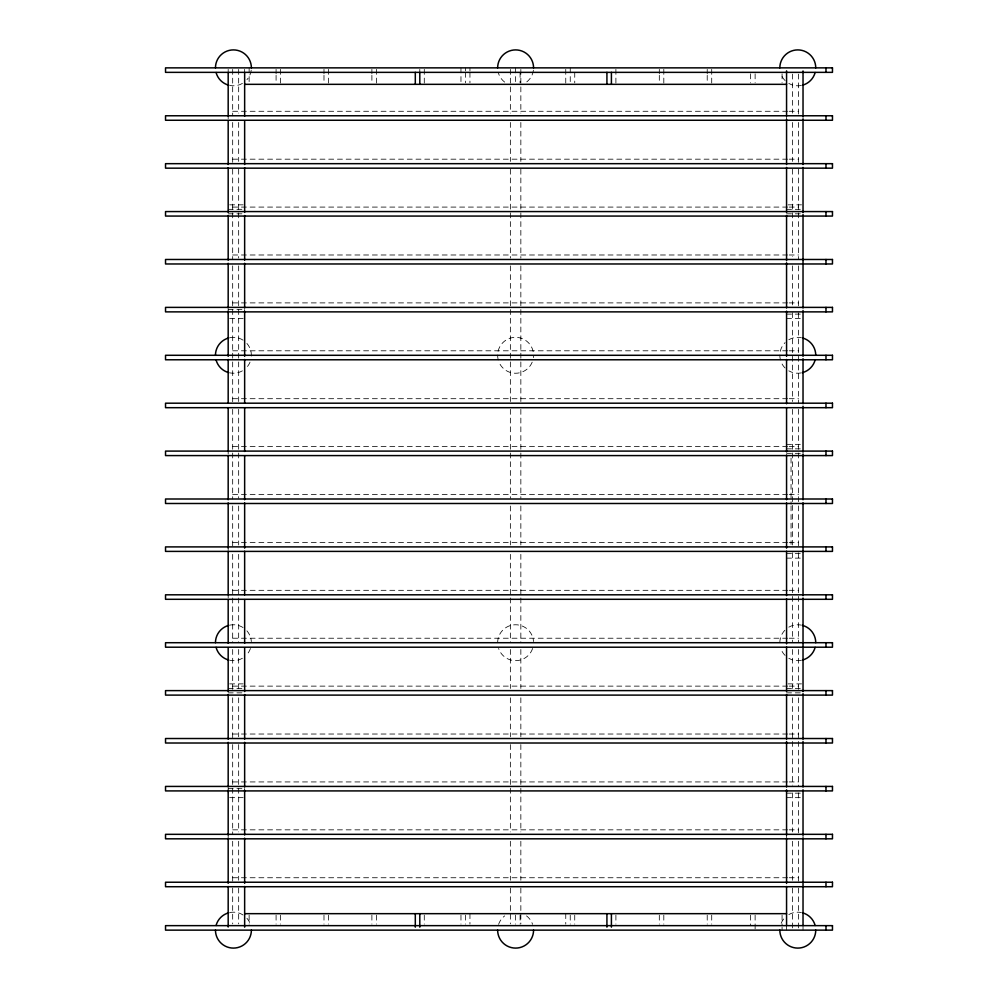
<?xml version="1.0" encoding="UTF-8"?>
<svg xmlns="http://www.w3.org/2000/svg" width="998" height="998" viewBox="0 0 998 998"><rect width="100%" height="100%" fill="white"/><g stroke="black" fill="none" stroke-linecap="round" stroke-linejoin="round"><path stroke-width="0.75" stroke-dasharray="4.99 3.74" d="M232.671 111.277L787.622 111.277M789.181 111.277L798.537 111.277M232.671 159.181L787.622 159.181M789.181 159.181L798.537 159.181M229.677 204.839L243.15 204.839M788.058 204.839L801.531 204.839M232.671 207.085L787.622 207.085M789.181 207.085L798.537 207.085M228.18 209.331L243.15 209.331M786.561 209.331L801.531 209.331M228.18 213.822L244.647 213.822M786.561 213.822L803.028 213.822M232.671 254.989L787.622 254.989M789.181 254.989L798.537 254.989M232.671 302.893L787.622 302.893M789.181 302.893L798.537 302.893M228.18 309.63L244.647 309.63M786.561 314.121L801.531 314.121M229.677 318.612L243.15 318.612M786.561 318.612L801.531 318.612M232.671 350.797L787.622 350.797M789.181 350.797L798.537 350.797M232.671 398.701L787.622 398.701M789.181 398.701L798.537 398.701M786.561 444.36L803.028 444.36M232.671 446.605L787.622 446.605M789.181 446.605L798.537 446.605M786.561 448.851L803.028 448.851M786.561 453.341L803.028 453.341M232.671 494.509L787.622 494.509M789.181 494.509L798.537 494.509M232.671 542.413L787.622 542.413M789.181 542.413L798.537 542.413M786.561 553.641L803.028 553.641M786.561 558.131L803.028 558.131M232.671 590.317L787.622 590.317M789.181 590.317L798.537 590.317M232.671 638.221L787.622 638.221M789.181 638.221L798.537 638.221M229.677 683.88L243.15 683.88M788.058 683.88L801.531 683.88M232.671 686.125L787.622 686.125M789.181 686.125L798.537 686.125M228.18 688.37L243.15 688.37M786.561 688.37L801.531 688.37M228.18 692.861L244.647 692.861M786.561 692.861L803.028 692.861M232.671 734.029L787.622 734.029M789.181 734.029L798.537 734.029M232.671 781.933L787.622 781.933M789.181 781.933L798.537 781.933M228.18 788.67L244.647 788.67M786.561 793.16L801.531 793.16M229.677 797.652L243.15 797.652M786.561 797.652L801.531 797.652M232.671 829.837L787.622 829.837M789.181 829.837L798.537 829.837M232.671 877.741L787.622 877.741M789.181 877.741L798.537 877.741M803.028 117.265L803.028 120.259M803.028 452.593L803.028 455.587M803.028 835.825L803.028 838.819M803.028 925.645L803.028 930.136M798.537 74.102L798.537 115.768M798.537 122.442L798.537 163.672M798.537 169.211L798.537 259.48M798.537 265.892L798.537 307.384M798.537 312.673L798.537 403.192M798.537 409.342L798.537 451.445M798.537 453.005L798.537 504.452M798.537 505.874L798.537 546.904M798.537 552.792L798.537 642.712M798.537 649.473L798.537 690.616M798.537 697.802L798.537 786.424M798.537 792.923L798.537 834.328M798.537 841.264L798.537 882.232M798.537 888.033L798.537 928.577M792.549 74.102L792.549 113.086M792.549 122.442L792.549 161.414M792.549 169.211L792.549 256.536M792.549 265.892L792.549 304.877M792.549 312.673L792.549 401.545M792.549 409.342L792.549 544.995M792.549 552.792L792.549 641.677M792.549 649.473L792.549 688.445M792.549 697.802L792.549 785.127M792.549 792.923L792.549 831.908M792.549 841.264L792.549 880.236M792.549 888.033L792.549 928.577M791.052 458.094L791.052 504.327M791.052 505.874L791.052 544.397M786.561 115.768L786.561 118.762M786.561 834.328L786.561 837.322M786.561 925.645L786.561 930.136M782.07 73.852L782.07 82.834M782.07 915.166L782.07 925.645M782.07 927.142L782.07 930.136M755.124 73.852L755.124 82.834M755.124 915.166L755.124 930.136M750.633 73.852L750.633 82.834M750.633 915.166L750.633 925.645M711.711 69.361L711.711 84.331M711.711 915.166L711.711 924.148M707.22 69.361L707.22 73.852M707.22 75.349L707.22 82.834M707.22 915.166L707.22 924.148M663.807 69.361L663.807 84.331M663.807 915.166L663.807 924.148M659.316 69.361L659.316 73.852M659.316 75.349L659.316 82.834M659.316 915.166L659.316 924.148M615.903 69.361L615.903 84.331M615.903 915.166L615.903 924.148M574.736 72.355L574.736 82.834M574.736 915.166L574.736 924.148M570.245 67.864L570.245 82.834M570.245 915.166L570.245 924.148M565.754 69.361L565.754 84.331M565.754 913.669L565.754 924.148M520.844 69.423L520.844 113.086M520.844 122.442L520.844 161.414M520.844 169.211L520.844 258.095M520.844 265.892L520.844 401.545M520.844 409.342L520.844 498.227M520.844 506.011L520.844 544.995M520.844 554.352L520.844 641.677M520.844 649.473L520.844 688.445M520.844 697.802L520.844 736.786M520.844 744.583L520.844 831.908M520.844 841.264L520.844 880.236M520.844 888.033L520.844 923.899M520.095 72.355L520.095 82.834M520.095 915.166L520.095 924.148M515.604 67.864L515.604 82.834M515.604 915.166L515.604 924.148M510.365 69.423L510.365 113.086M510.365 122.442L510.365 161.414M510.365 169.211L510.365 258.095M510.365 265.892L510.365 401.545M510.365 409.342L510.365 498.227M510.365 506.011L510.365 544.995M510.365 554.352L510.365 641.677M510.365 649.473L510.365 688.445M510.365 697.802L510.365 736.786M510.365 744.583L510.365 831.908M510.365 841.264L510.365 880.236M510.365 888.033L510.365 923.899M469.946 67.864L469.946 70.858M469.946 72.355L469.946 82.834M469.946 913.669L469.946 924.148M465.455 67.864L465.455 70.858M465.455 72.355L465.455 82.834M465.455 915.166L465.455 924.148M460.964 67.864L460.964 82.834M460.964 915.166L460.964 924.148M424.287 69.361L424.287 84.331M424.287 915.166L424.287 924.148M419.796 69.361L419.796 72.355M376.383 69.361L376.383 84.331M376.383 915.166L376.383 924.148M371.892 69.361L371.892 73.852M371.892 75.349L371.892 82.834M371.892 915.166L371.892 924.148M328.479 69.361L328.479 84.331M328.479 915.166L328.479 924.148M323.988 69.361L323.988 73.852M323.988 75.349L323.988 82.834M323.988 915.166L323.988 924.148M280.575 69.361L280.575 84.331M280.575 915.166L280.575 924.148M276.084 69.361L276.084 73.852M276.084 75.349L276.084 82.834M276.084 915.166L276.084 924.148M249.138 67.864L249.138 82.834M249.138 915.166L249.138 924.148M244.647 69.361L244.647 72.355M244.647 309.492L244.647 314.121M244.647 788.532L244.647 793.16M238.659 69.423L238.659 113.086M238.659 122.442L238.659 161.414M238.659 169.211L238.659 258.095M238.659 265.892L238.659 401.545M238.659 409.342L238.659 498.227M238.659 506.011L238.659 544.995M238.659 554.352L238.659 641.677M238.659 649.473L238.659 688.445M238.659 697.802L238.659 736.786M238.659 744.583L238.659 831.908M238.659 841.264L238.659 880.236M238.659 888.033L238.659 923.899M232.671 69.423L232.671 115.768M232.671 122.442L232.671 163.672M232.671 169.211L232.671 259.48M232.671 265.892L232.671 307.995M232.671 309.555L232.671 403.192M232.671 409.342L232.671 451.445M232.671 453.005L232.671 499M232.671 506.011L232.671 546.904M232.671 554.352L232.671 642.712M232.671 649.473L232.671 690.616M232.671 697.802L232.671 738.52M232.671 744.583L232.671 834.328M232.671 841.264L232.671 882.232M232.671 888.033L232.671 923.899M228.18 69.361L228.18 72.355M228.18 115.768L228.18 118.762M228.18 309.492L228.18 314.121M228.18 451.096L228.18 454.09M228.18 546.904L228.18 549.898M228.18 594.808L228.18 597.802M228.18 788.532L228.18 793.16M228.18 834.328L228.18 837.322M801.294 85.479A17.964 17.964 0 0 1 788.807 83.42M785.089 80.564A17.964 17.964 0 0 1 780.773 73.627M533.406 70.209A17.964 17.964 0 0 1 526.532 82.11M504.664 82.11A17.964 17.964 0 0 1 498.251 72.517M251.222 70.209A17.964 17.964 0 0 1 246.918 79.715M242.402 83.42A17.964 17.964 0 0 1 229.902 85.479M250.011 362.162A17.964 17.964 0 0 1 246.918 367.139M242.402 370.844A17.964 17.964 0 0 1 229.902 372.903M229.902 337.673A17.964 17.964 0 0 1 245.271 341.79M246.918 343.437A17.964 17.964 0 0 1 251.222 357.633M801.294 372.903A17.964 17.964 0 0 1 788.807 370.844M785.089 367.988A17.964 17.964 0 0 1 781.185 362.162M780.436 359.941A17.964 17.964 0 0 1 785.089 342.588M788.807 339.732A17.964 17.964 0 0 1 801.294 337.673M498.251 359.941A17.964 17.964 0 0 1 514.432 337.361A17.964 17.964 0 0 1 533.406 357.633M532.196 362.162A17.964 17.964 0 0 1 499 362.162M801.294 660.327A17.964 17.964 0 0 1 788.807 658.268M785.089 655.412A17.964 17.964 0 0 1 780.773 648.475M779.825 642.712A17.964 17.964 0 0 1 785.089 630.012M788.807 627.156A17.964 17.964 0 0 1 801.294 625.097M532.608 648.475A17.964 17.964 0 0 1 498.588 648.475M497.64 642.712A17.964 17.964 0 0 1 515.018 624.76A17.964 17.964 0 0 1 533.531 641.539M250.423 648.475A17.964 17.964 0 0 1 246.918 654.563M242.402 658.268A17.964 17.964 0 0 1 229.902 660.327M229.902 625.097A17.964 17.964 0 0 1 245.271 629.214M246.918 630.861A17.964 17.964 0 0 1 251.346 641.539M781.185 923.262A17.964 17.964 0 0 1 785.089 917.436M788.807 914.58A17.964 17.964 0 0 1 801.294 912.521M498.588 924.373A17.964 17.964 0 0 1 504.664 915.89M526.532 915.89A17.964 17.964 0 0 1 532.608 924.373M229.902 912.521A17.964 17.964 0 0 1 245.271 916.638M246.918 918.285A17.964 17.964 0 0 1 250.423 924.373"/><path stroke-width="1.5" d="M244.647 84.331L786.561 84.331M244.647 913.669L786.561 913.669M825.982 67.864L825.982 72.355M825.982 115.768L825.982 120.259M825.982 163.672L825.982 168.163M825.982 211.576L825.982 216.067M825.982 259.48L825.982 263.971M825.982 307.384L825.982 311.875M825.982 355.288L825.982 359.779M825.982 403.192L825.982 407.683M825.982 451.096L825.982 455.587M825.982 499L825.982 503.491M825.982 546.904L825.982 551.395M825.982 594.808L825.982 599.299M825.982 642.712L825.982 647.203M825.982 690.616L825.982 695.107M825.982 738.52L825.982 743.011M825.982 786.424L825.982 790.915M825.982 834.328L825.982 838.819M825.982 882.232L825.982 886.723M825.982 925.645L825.982 930.136M803.028 70.97L803.028 116.205M803.028 119.186L803.028 164.533M803.028 167.39L803.028 212.487M803.028 214.433L803.028 307.995M803.028 310.453L803.028 356.323M803.028 358.656L803.028 403.753M803.028 406.223L803.028 451.932M803.028 454.564L803.028 499.773M803.028 502.792L803.028 595.644M803.028 598.014L803.028 691.564M803.028 693.66L803.028 739.219M803.028 741.464L803.028 787.01M803.028 789.805L803.028 835.239M803.028 838.145L803.028 925.47M786.561 70.858L786.561 116.205M786.561 119.186L786.561 164.533M786.561 167.39L786.561 212.487M786.561 215.493L786.561 260.69M786.561 262.773L786.561 307.995M786.561 311.114L786.561 356.323M786.561 359.442L786.561 403.753M786.561 407.783L786.561 451.932M786.561 455.013L786.561 499.773M786.561 502.792L786.561 548.114M786.561 551.233L786.561 595.644M786.561 598.763L786.561 643.872M786.561 646.991L786.561 691.564M786.561 694.533L786.561 739.219M786.561 741.464L786.561 787.01M786.561 789.805L786.561 835.239M786.561 838.145L786.561 883.467M786.561 886.474L786.561 925.645M611.412 72.355L611.412 84.331M611.412 913.669L611.412 927.142M606.921 72.355L606.921 84.331M606.921 913.669L606.921 927.142M419.796 72.355L419.796 84.331M419.796 913.669L419.796 927.142M415.305 72.355L415.305 84.331M415.305 913.669L415.305 927.142M244.647 72.355L244.647 116.205M244.647 120.883L244.647 164.533M244.647 167.652L244.647 212.412M244.647 215.493L244.647 260.179M244.647 263.272L244.647 307.995M244.647 311.114L244.647 356.323M244.647 359.442L244.647 403.105M244.647 407.783L244.647 451.445M244.647 456.123L244.647 499.773M244.647 502.892L244.647 548.114M244.647 551.233L244.647 594.895M244.647 599.573L244.647 643.236M244.647 647.914L244.647 691.564M244.647 694.533L244.647 739.219M244.647 742.312L244.647 786.998M244.647 790.167L244.647 835.027M244.647 838.145L244.647 883.355M244.647 886.474L244.647 927.142M228.18 72.542L228.18 116.205M228.18 120.883L228.18 164.533M228.18 167.652L228.18 212.412M228.18 215.493L228.18 260.179M228.18 263.272L228.18 307.995M228.18 311.114L228.18 356.323M228.18 359.442L228.18 403.105M228.18 407.783L228.18 451.445M228.18 456.123L228.18 499.773M228.18 502.892L228.18 548.114M228.18 551.233L228.18 594.895M228.18 599.573L228.18 643.236M228.18 647.914L228.18 691.564M228.18 694.533L228.18 739.219M228.18 742.312L228.18 786.998M228.18 790.167L228.18 835.027M228.18 838.145L228.18 883.355M228.18 886.474L228.18 927.017M815.141 72.517A17.964 17.964 0 0 1 802.429 85.217M779.825 67.864A17.964 17.964 0 0 1 797.789 49.9A17.964 17.964 0 0 1 815.753 67.864M497.64 67.864A17.964 17.964 0 0 1 515.604 49.9A17.964 17.964 0 0 1 533.568 67.864M228.767 85.217A17.964 17.964 0 0 1 216.067 72.517M215.456 67.864A17.964 17.964 0 0 1 233.42 49.9A17.964 17.964 0 0 1 251.384 67.864M228.767 372.641A17.964 17.964 0 0 1 216.067 359.941M215.456 355.288A17.964 17.964 0 0 1 228.767 337.935M815.141 359.941A17.964 17.964 0 0 1 802.429 372.641M802.429 337.935A17.964 17.964 0 0 1 815.753 355.288M815.141 647.365A17.964 17.964 0 0 1 802.429 660.065M802.429 625.359A17.964 17.964 0 0 1 815.753 642.712M228.767 660.065A17.964 17.964 0 0 1 216.067 647.365M215.456 642.712A17.964 17.964 0 0 1 228.767 625.359M815.753 930.136A17.964 17.964 0 0 1 797.789 948.1A17.964 17.964 0 0 1 779.825 930.136M802.429 912.783A17.964 17.964 0 0 1 815.141 925.483M533.568 930.136A17.964 17.964 0 0 1 515.604 948.1A17.964 17.964 0 0 1 497.64 930.136M251.384 930.136A17.964 17.964 0 0 1 233.42 948.1A17.964 17.964 0 0 1 215.456 930.136M216.067 925.483A17.964 17.964 0 0 1 228.767 912.783M832.469 67.864L165.531 67.864L165.531 72.355L832.469 72.355L832.469 67.864M832.469 115.768L165.531 115.768L165.531 120.259L832.469 120.259L832.469 115.768M832.469 163.672L165.531 163.672L165.531 168.163L832.469 168.163L832.469 163.672M832.469 211.576L165.531 211.576L165.531 216.067L832.469 216.067L832.469 211.576M832.469 259.48L165.531 259.48L165.531 263.971L832.469 263.971L832.469 259.48M832.469 307.384L165.531 307.384L165.531 311.875L832.469 311.875L832.469 307.384M832.469 355.288L165.531 355.288L165.531 359.779L832.469 359.779L832.469 355.288M832.469 403.192L165.531 403.192L165.531 407.683L832.469 407.683L832.469 403.192M832.469 451.096L165.531 451.096L165.531 455.587L832.469 455.587L832.469 451.096M832.469 499L165.531 499L165.531 503.491L832.469 503.491L832.469 499M832.469 546.904L165.531 546.904L165.531 551.395L832.469 551.395L832.469 546.904M832.469 594.808L165.531 594.808L165.531 599.299L832.469 599.299L832.469 594.808M832.469 642.712L165.531 642.712L165.531 647.203L832.469 647.203L832.469 642.712M832.469 690.616L165.531 690.616L165.531 695.107L832.469 695.107L832.469 690.616M832.469 738.52L165.531 738.52L165.531 743.011L832.469 743.011L832.469 738.52M832.469 786.424L165.531 786.424L165.531 790.915L832.469 790.915L832.469 786.424M832.469 834.328L165.531 834.328L165.531 838.819L832.469 838.819L832.469 834.328M832.469 882.232L165.531 882.232L165.531 886.723L832.469 886.723L832.469 882.232M832.469 925.645L165.531 925.645L165.531 930.136L832.469 930.136L832.469 925.645"/></g></svg>
